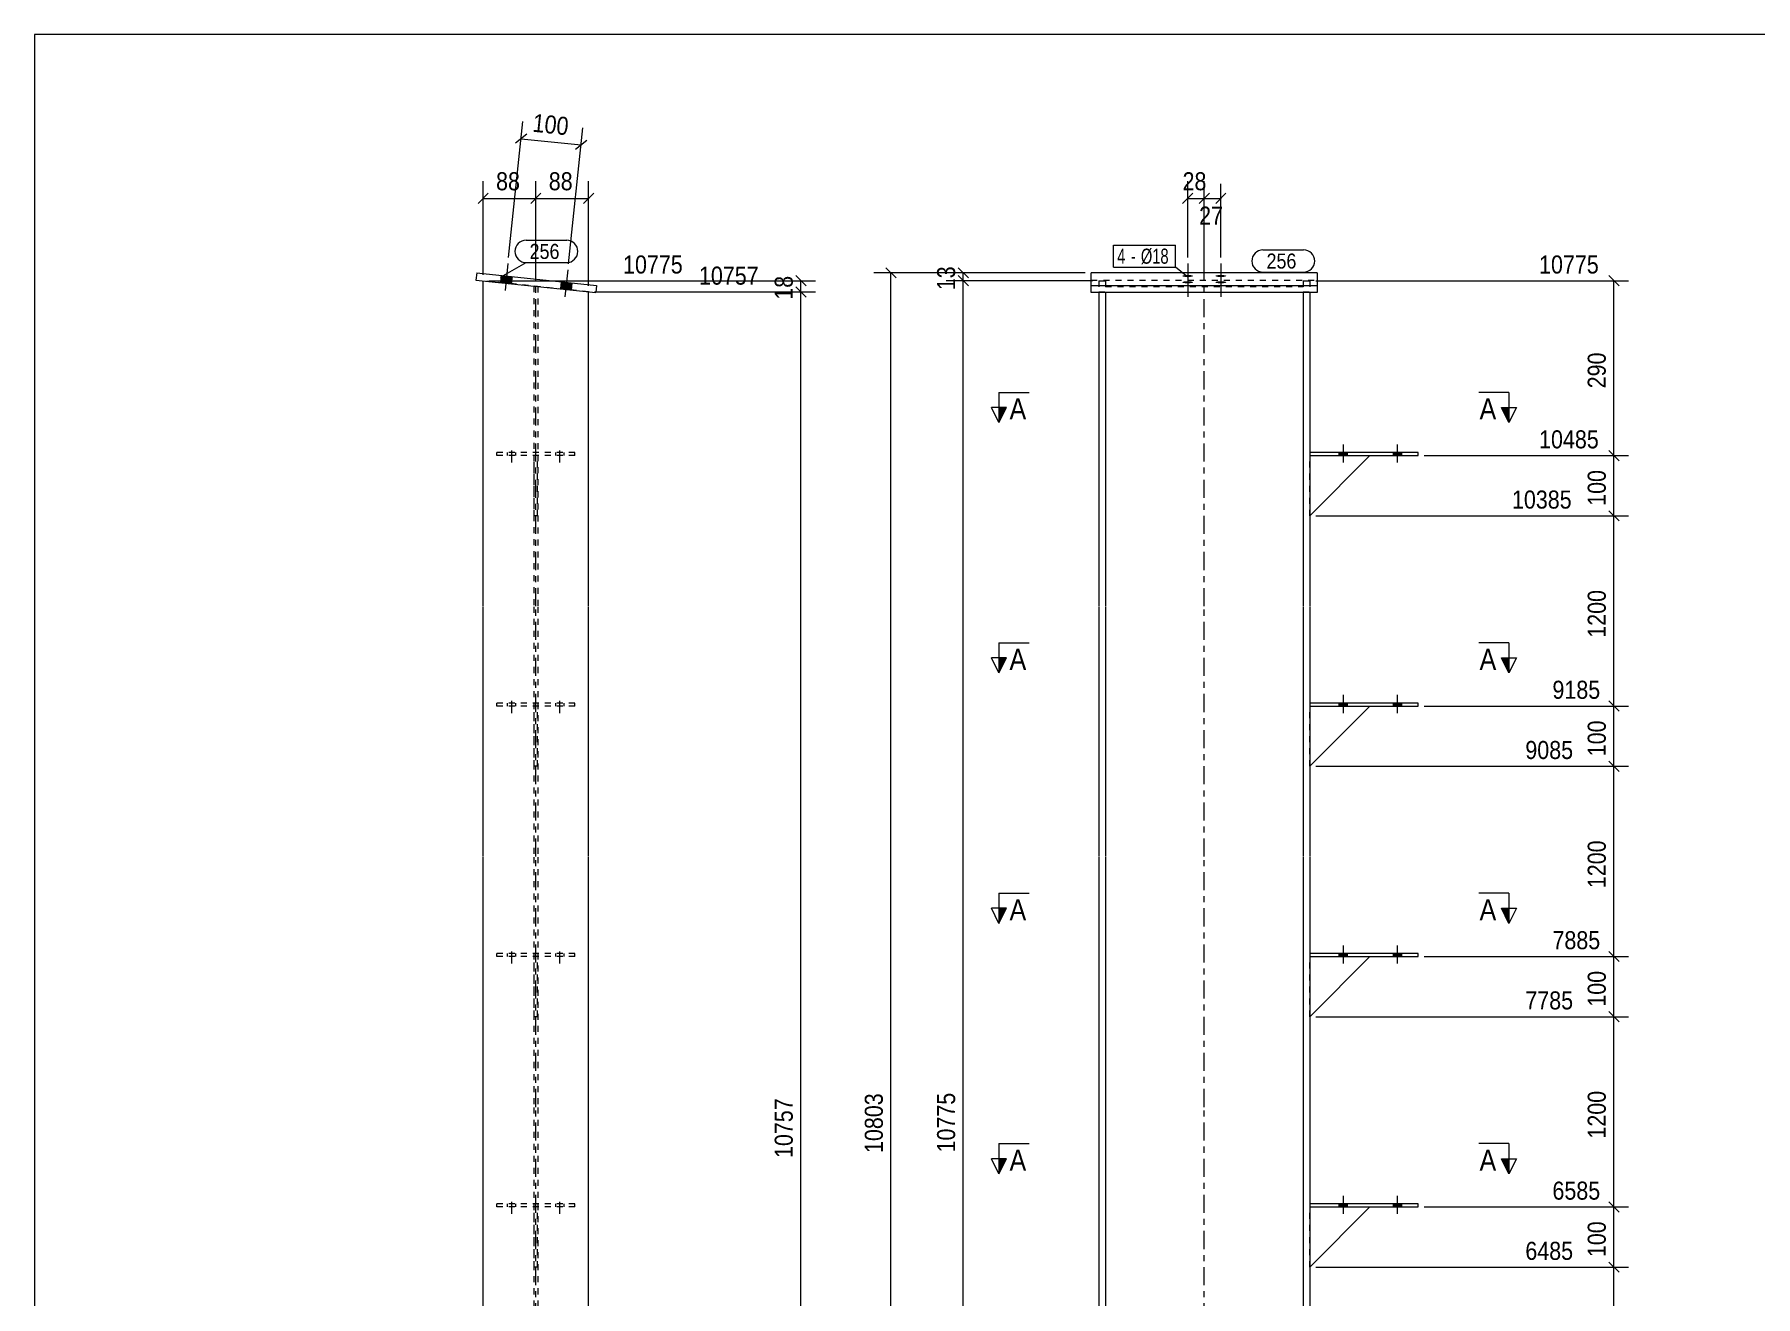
# Model space of a CAD drawing. Header units: millimetres. Extents: x 2 to 579, y 1 to 405.
# Drawn here: x 5 to 290.7, y 195.4 to 405 of the extents above; entities that cross this region are included whole.
import ezdxf

# ---------------------------------------------------------------- set-up
doc = ezdxf.new("R2010")
doc.units = ezdxf.units.MM
for name, pattern in [('XKITLINE00', [0]), ('XKITLINE01', [4, 1, -1, 1, -1]), ('XKITLINE02', [4, 2, -2]), ('XKITLINE03', [6, 3, -1, 1, -1])]:
    doc.linetypes.add(name, pattern=pattern)
for name, color, linetype, lineweight in [('Bolt', 3, 'Continuous', 0), ('BoltMark', 7, 'Continuous', 0), ('Dimensions', 7, 'Continuous', 0), ('DrawingSheet', 5, 'Continuous', 0), ('Part', 2, 'Continuous', 0), ('PartMark', 7, 'Continuous', 0), ('Section', 6, 'Continuous', 0)]:
    doc.layers.add(name, color=color, linetype=linetype, lineweight=lineweight)
doc.styles.add('ARIAL', font='ARIAL.TTF')
doc.styles.add('ARIAL_NARROW', font='ARIALN.TTF')

# ---------------------------------------------------------------- blocks, each defined once
blk = doc.blocks.new('*A2')
at = {"layer": 'Bolt'}
for points in [[(196.39, 364.72), (196.34, 364.72), (196.3, 364.73), (196.26, 364.73), (196.21, 364.73), (196.17, 364.73), (196.13, 364.73), (196.09, 364.74), (196.05, 364.74), (196.01, 364.74), (195.97, 364.75), (195.93, 364.75), (195.89, 364.76), (195.86, 364.76), (195.83, 364.77), (195.79, 364.77), (195.76, 364.78), (195.74, 364.78), (195.71, 364.79), (195.68, 364.8), (195.66, 364.81), (195.64, 364.81), (195.62, 364.82), (195.6, 364.83), (195.58, 364.84), (195.57, 364.84), (195.56, 364.85), (195.55, 364.86), (195.54, 364.87), (195.54, 364.88), (195.53, 364.88), (195.53, 364.89), (195.53, 364.9), (195.54, 364.91), (195.54, 364.92), (195.55, 364.93), (195.56, 364.93), (195.57, 364.94), (195.58, 364.95), (195.6, 364.96), (195.62, 364.96), (195.64, 364.97), (195.66, 364.98), (195.68, 364.99), (195.71, 364.99), (195.74, 365), (195.76, 365.01), (195.79, 365.01), (195.83, 365.02), (195.86, 365.02), (195.89, 365.03), (195.93, 365.03), (195.97, 365.04), (196.01, 365.04), (196.05, 365.04), (196.09, 365.05), (196.13, 365.05), (196.17, 365.05), (196.21, 365.06), (196.26, 365.06), (196.3, 365.06), (196.34, 365.06), (196.39, 365.06), (196.43, 365.06), (196.48, 365.06), (196.52, 365.06), (196.56, 365.06), (196.61, 365.06), (196.65, 365.06), (196.69, 365.05), (196.73, 365.05), (196.78, 365.05), (196.82, 365.04), (196.86, 365.04), (196.89, 365.04), (196.93, 365.03), (196.97, 365.03), (197, 365.02), (197.04, 365.02), (197.07, 365.01), (197.1, 365.01), (197.13, 365), (197.15, 364.99), (197.18, 364.99), (197.2, 364.98), (197.22, 364.97), (197.24, 364.96), (197.26, 364.96), (197.28, 364.95), (197.29, 364.94), (197.3, 364.93), (197.31, 364.93), (197.32, 364.92), (197.33, 364.91), (197.33, 364.9), (197.33, 364.89), (197.33, 364.88), (197.33, 364.88), (197.32, 364.87), (197.31, 364.86), (197.3, 364.85), (197.29, 364.84), (197.28, 364.84), (197.26, 364.83), (197.24, 364.82), (197.22, 364.81), (197.2, 364.81), (197.18, 364.8), (197.15, 364.79), (197.13, 364.78), (197.1, 364.78), (197.07, 364.77), (197.04, 364.77), (197, 364.76), (196.97, 364.76), (196.93, 364.75), (196.89, 364.75), (196.86, 364.74), (196.82, 364.74), (196.78, 364.74), (196.73, 364.73), (196.69, 364.73), (196.65, 364.73), (196.61, 364.73), (196.56, 364.73), (196.52, 364.72), (196.48, 364.72), (196.43, 364.72)], [(196.39, 363.67), (196.34, 363.67), (196.3, 363.67), (196.26, 363.67), (196.21, 363.68), (196.17, 363.68), (196.13, 363.68), (196.09, 363.68), (196.05, 363.69), (196.01, 363.69), (195.97, 363.7), (195.93, 363.7), (195.89, 363.7), (195.86, 363.71), (195.83, 363.72), (195.79, 363.72), (195.76, 363.73), (195.74, 363.73), (195.71, 363.74), (195.68, 363.75), (195.66, 363.75), (195.64, 363.76), (195.62, 363.77), (195.6, 363.78), (195.58, 363.79), (195.57, 363.79), (195.56, 363.8), (195.55, 363.81), (195.54, 363.82), (195.54, 363.83), (195.53, 363.83), (195.53, 363.84), (195.53, 363.85), (195.54, 363.86), (195.54, 363.87), (195.55, 363.88), (195.56, 363.89), (195.57, 363.89), (195.58, 363.9), (195.6, 363.91), (195.62, 363.92), (195.64, 363.92), (195.66, 363.93), (195.68, 363.94), (195.71, 363.95), (195.74, 363.95), (195.76, 363.96), (195.79, 363.96), (195.83, 363.97), (195.86, 363.98), (195.89, 363.98), (195.93, 363.99), (195.97, 363.99), (196.01, 364), (196.05, 364), (196.09, 364), (196.13, 364.01), (196.17, 364.01), (196.21, 364.01), (196.26, 364.01), (196.3, 364.01), (196.34, 364.01), (196.39, 364.02), (196.43, 364.02), (196.48, 364.02), (196.52, 364.01), (196.56, 364.01), (196.61, 364.01), (196.65, 364.01), (196.69, 364.01), (196.73, 364.01), (196.78, 364), (196.82, 364), (196.86, 364), (196.89, 363.99), (196.93, 363.99), (196.97, 363.98), (197, 363.98), (197.04, 363.97), (197.07, 363.96), (197.1, 363.96), (197.13, 363.95), (197.15, 363.95), (197.18, 363.94), (197.2, 363.93), (197.22, 363.92), (197.24, 363.92), (197.26, 363.91), (197.28, 363.9), (197.29, 363.89), (197.3, 363.89), (197.31, 363.88), (197.32, 363.87), (197.33, 363.86), (197.33, 363.85), (197.33, 363.84), (197.33, 363.83), (197.33, 363.83), (197.32, 363.82), (197.31, 363.81), (197.3, 363.8), (197.29, 363.79), (197.28, 363.79), (197.26, 363.78), (197.24, 363.77), (197.22, 363.76), (197.2, 363.75), (197.18, 363.75), (197.15, 363.74), (197.13, 363.73), (197.1, 363.73), (197.07, 363.72), (197.04, 363.72), (197, 363.71), (196.97, 363.7), (196.93, 363.7), (196.89, 363.7), (196.86, 363.69), (196.82, 363.69), (196.78, 363.68), (196.73, 363.68), (196.69, 363.68), (196.65, 363.68), (196.61, 363.67), (196.56, 363.67), (196.52, 363.67), (196.48, 363.67), (196.43, 363.67)], [(201.89, 364.72), (201.84, 364.72), (201.8, 364.73), (201.76, 364.73), (201.71, 364.73), (201.67, 364.73), (201.63, 364.73), (201.59, 364.74), (201.55, 364.74), (201.51, 364.74), (201.47, 364.75), (201.43, 364.75), (201.39, 364.76), (201.36, 364.76), (201.33, 364.77), (201.29, 364.77), (201.26, 364.78), (201.24, 364.78), (201.21, 364.79), (201.18, 364.8), (201.16, 364.81), (201.14, 364.81), (201.12, 364.82), (201.1, 364.83), (201.08, 364.84), (201.07, 364.84), (201.06, 364.85), (201.05, 364.86), (201.04, 364.87), (201.04, 364.88), (201.03, 364.88), (201.03, 364.89), (201.03, 364.9), (201.04, 364.91), (201.04, 364.92), (201.05, 364.93), (201.06, 364.93), (201.07, 364.94), (201.08, 364.95), (201.1, 364.96), (201.12, 364.96), (201.14, 364.97), (201.16, 364.98), (201.18, 364.99), (201.21, 364.99), (201.24, 365), (201.26, 365.01), (201.29, 365.01), (201.33, 365.02), (201.36, 365.02), (201.39, 365.03), (201.43, 365.03), (201.47, 365.04), (201.51, 365.04), (201.55, 365.04), (201.59, 365.05), (201.63, 365.05), (201.67, 365.05), (201.71, 365.06), (201.76, 365.06), (201.8, 365.06), (201.84, 365.06), (201.89, 365.06), (201.93, 365.06), (201.98, 365.06), (202.02, 365.06), (202.06, 365.06), (202.11, 365.06), (202.15, 365.06), (202.19, 365.05), (202.23, 365.05), (202.28, 365.05), (202.32, 365.04), (202.36, 365.04), (202.39, 365.04), (202.43, 365.03), (202.47, 365.03), (202.5, 365.02), (202.54, 365.02), (202.57, 365.01), (202.6, 365.01), (202.63, 365), (202.65, 364.99), (202.68, 364.99), (202.7, 364.98), (202.72, 364.97), (202.74, 364.96), (202.76, 364.96), (202.78, 364.95), (202.79, 364.94), (202.8, 364.93), (202.81, 364.93), (202.82, 364.92), (202.83, 364.91), (202.83, 364.9), (202.83, 364.89), (202.83, 364.88), (202.83, 364.88), (202.82, 364.87), (202.81, 364.86), (202.8, 364.85), (202.79, 364.84), (202.78, 364.84), (202.76, 364.83), (202.74, 364.82), (202.72, 364.81), (202.7, 364.81), (202.68, 364.8), (202.65, 364.79), (202.63, 364.78), (202.6, 364.78), (202.57, 364.77), (202.54, 364.77), (202.5, 364.76), (202.47, 364.76), (202.43, 364.75), (202.39, 364.75), (202.36, 364.74), (202.32, 364.74), (202.28, 364.74), (202.23, 364.73), (202.19, 364.73), (202.15, 364.73), (202.11, 364.73), (202.06, 364.73), (202.02, 364.72), (201.98, 364.72), (201.93, 364.72)], [(201.89, 363.67), (201.84, 363.67), (201.8, 363.67), (201.76, 363.67), (201.71, 363.68), (201.67, 363.68), (201.63, 363.68), (201.59, 363.68), (201.55, 363.69), (201.51, 363.69), (201.47, 363.7), (201.43, 363.7), (201.39, 363.7), (201.36, 363.71), (201.33, 363.72), (201.29, 363.72), (201.26, 363.73), (201.24, 363.73), (201.21, 363.74), (201.18, 363.75), (201.16, 363.75), (201.14, 363.76), (201.12, 363.77), (201.1, 363.78), (201.08, 363.79), (201.07, 363.79), (201.06, 363.8), (201.05, 363.81), (201.04, 363.82), (201.04, 363.83), (201.03, 363.83), (201.03, 363.84), (201.03, 363.85), (201.04, 363.86), (201.04, 363.87), (201.05, 363.88), (201.06, 363.89), (201.07, 363.89), (201.08, 363.9), (201.1, 363.91), (201.12, 363.92), (201.14, 363.92), (201.16, 363.93), (201.18, 363.94), (201.21, 363.95), (201.24, 363.95), (201.26, 363.96), (201.29, 363.96), (201.33, 363.97), (201.36, 363.98), (201.39, 363.98), (201.43, 363.99), (201.47, 363.99), (201.51, 364), (201.55, 364), (201.59, 364), (201.63, 364.01), (201.67, 364.01), (201.71, 364.01), (201.76, 364.01), (201.8, 364.01), (201.84, 364.01), (201.89, 364.02), (201.93, 364.02), (201.98, 364.02), (202.02, 364.01), (202.06, 364.01), (202.11, 364.01), (202.15, 364.01), (202.19, 364.01), (202.23, 364.01), (202.28, 364), (202.32, 364), (202.36, 364), (202.39, 363.99), (202.43, 363.99), (202.47, 363.98), (202.5, 363.98), (202.54, 363.97), (202.57, 363.96), (202.6, 363.96), (202.63, 363.95), (202.65, 363.95), (202.68, 363.94), (202.7, 363.93), (202.72, 363.92), (202.74, 363.92), (202.76, 363.91), (202.78, 363.9), (202.79, 363.89), (202.8, 363.89), (202.81, 363.88), (202.82, 363.87), (202.83, 363.86), (202.83, 363.85), (202.83, 363.84), (202.83, 363.83), (202.83, 363.83), (202.82, 363.82), (202.81, 363.81), (202.8, 363.8), (202.79, 363.79), (202.78, 363.79), (202.76, 363.78), (202.74, 363.77), (202.72, 363.76), (202.7, 363.75), (202.68, 363.75), (202.65, 363.74), (202.63, 363.73), (202.6, 363.73), (202.57, 363.72), (202.54, 363.72), (202.5, 363.71), (202.47, 363.7), (202.43, 363.7), (202.39, 363.7), (202.36, 363.69), (202.32, 363.69), (202.28, 363.68), (202.23, 363.68), (202.19, 363.68), (202.15, 363.68), (202.11, 363.67), (202.06, 363.67), (202.02, 363.67), (201.98, 363.67), (201.93, 363.67)]]:
    blk.add_hatch(color=3, dxfattribs=at).paths.add_polyline_path(points, flags=17)
at = {"layer": 'Bolt', "color": 3, "linetype": 'XKITLINE00', "lineweight": 0}
for p, q in [((196.43, 366.96), (196.43, 362.48)), ((196.43, 365.91), (196.43, 361.43)), ((201.93, 366.96), (201.93, 362.48)), ((201.93, 365.91), (201.93, 361.43))]:
    blk.add_line(p, q, dxfattribs=at)
blk = doc.blocks.new('*A6')
at = {"layer": 'Bolt'}
for points in [[(222.98, 210.83), (222.98, 210.33), (221.58, 210.33), (221.58, 210.83)], [(222.98, 210.83), (222.98, 210.33), (221.58, 210.33), (221.58, 210.83)], [(231.98, 210.83), (231.98, 210.33), (230.58, 210.33), (230.58, 210.83)], [(231.98, 210.83), (231.98, 210.33), (230.58, 210.33), (230.58, 210.83)]]:
    blk.add_hatch(color=3, dxfattribs=at).paths.add_polyline_path(points, flags=17)
at = {"layer": 'Bolt', "color": 3, "linetype": 'XKITLINE00', "lineweight": 0}
for p, q in [((222.28, 209.17), (222.28, 212.17)), ((222.28, 209.17), (222.28, 212.17)), ((231.28, 209.17), (231.28, 212.17)), ((231.28, 209.17), (231.28, 212.17)), ((221.58, 210.33), (221.58, 210.83)), ((221.58, 210.33), (221.58, 210.83)), ((222.98, 210.33), (222.98, 210.83)), ((222.98, 210.33), (222.98, 210.83)), ((230.58, 210.33), (230.58, 210.83)), ((230.58, 210.33), (230.58, 210.83)), ((231.98, 210.33), (231.98, 210.83)), ((231.98, 210.33), (231.98, 210.83))]:
    blk.add_line(p, q, dxfattribs=at)
blk = doc.blocks.new('*A7')
at = {"layer": 'Bolt'}
for points in [[(222.98, 252.41), (222.98, 251.91), (221.58, 251.91), (221.58, 252.41)], [(222.98, 252.41), (222.98, 251.91), (221.58, 251.91), (221.58, 252.41)], [(231.98, 252.41), (231.98, 251.91), (230.58, 251.91), (230.58, 252.41)], [(231.98, 252.41), (231.98, 251.91), (230.58, 251.91), (230.58, 252.41)]]:
    blk.add_hatch(color=3, dxfattribs=at).paths.add_polyline_path(points, flags=17)
at = {"layer": 'Bolt', "color": 3, "linetype": 'XKITLINE00', "lineweight": 0}
for p, q in [((221.58, 251.91), (221.58, 252.41)), ((221.58, 251.91), (221.58, 252.41)), ((222.28, 250.75), (222.28, 253.75)), ((222.28, 250.75), (222.28, 253.75)), ((222.98, 251.91), (222.98, 252.41)), ((222.98, 251.91), (222.98, 252.41)), ((230.58, 251.91), (230.58, 252.41)), ((230.58, 251.91), (230.58, 252.41)), ((231.28, 250.75), (231.28, 253.75)), ((231.28, 250.75), (231.28, 253.75)), ((231.98, 251.91), (231.98, 252.41)), ((231.98, 251.91), (231.98, 252.41))]:
    blk.add_line(p, q, dxfattribs=at)
blk = doc.blocks.new('*A8')
at = {"layer": 'Bolt'}
for points in [[(222.98, 293.99), (222.98, 293.49), (221.58, 293.49), (221.58, 293.99)], [(222.98, 293.99), (222.98, 293.49), (221.58, 293.49), (221.58, 293.99)], [(231.98, 293.99), (231.98, 293.49), (230.58, 293.49), (230.58, 293.99)], [(231.98, 293.99), (231.98, 293.49), (230.58, 293.49), (230.58, 293.99)]]:
    blk.add_hatch(color=3, dxfattribs=at).paths.add_polyline_path(points, flags=17)
at = {"layer": 'Bolt', "color": 3, "linetype": 'XKITLINE00', "lineweight": 0}
for p, q in [((222.28, 292.33), (222.28, 295.33)), ((222.28, 292.33), (222.28, 295.33)), ((231.28, 292.33), (231.28, 295.33)), ((231.28, 292.33), (231.28, 295.33)), ((221.58, 293.49), (221.58, 293.99)), ((221.58, 293.49), (221.58, 293.99)), ((222.98, 293.49), (222.98, 293.99)), ((222.98, 293.49), (222.98, 293.99)), ((230.58, 293.49), (230.58, 293.99)), ((230.58, 293.49), (230.58, 293.99)), ((231.98, 293.49), (231.98, 293.99)), ((231.98, 293.49), (231.98, 293.99))]:
    blk.add_line(p, q, dxfattribs=at)
blk = doc.blocks.new('*A9')
at = {"layer": 'Bolt'}
for points in [[(222.98, 335.57), (222.98, 335.07), (221.58, 335.07), (221.58, 335.57)], [(222.98, 335.57), (222.98, 335.07), (221.58, 335.07), (221.58, 335.57)], [(231.98, 335.57), (231.98, 335.07), (230.58, 335.07), (230.58, 335.57)], [(231.98, 335.57), (231.98, 335.07), (230.58, 335.07), (230.58, 335.57)]]:
    blk.add_hatch(color=3, dxfattribs=at).paths.add_polyline_path(points, flags=17)
at = {"layer": 'Bolt', "color": 3, "linetype": 'XKITLINE00', "lineweight": 0}
for p, q in [((221.58, 335.07), (221.58, 335.57)), ((221.58, 335.07), (221.58, 335.57)), ((222.28, 333.91), (222.28, 336.91)), ((222.28, 333.91), (222.28, 336.91)), ((222.98, 335.07), (222.98, 335.57)), ((222.98, 335.07), (222.98, 335.57)), ((230.58, 335.07), (230.58, 335.57)), ((230.58, 335.07), (230.58, 335.57)), ((231.28, 333.91), (231.28, 336.91)), ((231.28, 333.91), (231.28, 336.91)), ((231.98, 335.07), (231.98, 335.57)), ((231.98, 335.07), (231.98, 335.57))]:
    blk.add_line(p, q, dxfattribs=at)
blk = doc.blocks.new('*A10')
at = {"layer": 'Part', "color": 7, "linetype": 'XKITLINE03', "lineweight": 0}
for p, q in [((199.18, 310.07), (199.18, 373.17)), ((199.18, 268.49), (199.18, 309.97)), ((199.18, 226.91), (199.18, 268.39)), ((199.18, 185.33), (199.18, 226.81))]:
    blk.add_line(p, q, dxfattribs=at)
at = {"layer": 'Part', "color": 7, "linetype": 'XKITLINE01', "lineweight": 0}
for p, q in [((181.68, 364.1), (181.68, 362.13)), ((181.68, 364.1), (182.78, 364.1)), ((182.78, 364.1), (182.78, 362.13)), ((182.78, 363.21), (215.58, 363.21)), ((182.78, 363.14), (215.58, 363.14)), ((215.58, 364.1), (215.58, 362.13)), ((215.58, 364.1), (216.68, 364.1)), ((216.68, 364.1), (216.68, 362.13)), ((181.68, 362.25), (182.78, 362.25)), ((215.58, 362.25), (216.68, 362.25))]:
    blk.add_line(p, q, dxfattribs=at)
at = {"layer": 'Part', "color": 2, "linetype": 'XKITLINE00', "lineweight": 0}
for p, q in [((181.68, 362.13), (181.68, 310.07)), ((182.78, 362.13), (182.78, 310.07)), ((215.58, 362.13), (215.58, 310.07)), ((216.68, 362.13), (216.68, 310.07)), ((181.68, 309.97), (181.68, 268.49)), ((182.78, 309.97), (182.78, 268.49)), ((215.58, 309.97), (215.58, 268.49)), ((216.68, 309.97), (216.68, 268.49)), ((181.68, 268.39), (181.68, 226.91)), ((182.78, 268.39), (182.78, 226.91)), ((215.58, 268.39), (215.58, 226.91)), ((216.68, 268.39), (216.68, 226.91)), ((181.68, 226.81), (181.68, 185.33)), ((182.78, 226.81), (182.78, 185.33)), ((215.58, 226.81), (215.58, 185.33)), ((216.68, 226.81), (216.68, 185.33))]:
    blk.add_line(p, q, dxfattribs=at)
blk = doc.blocks.new('*A11')
at = {"layer": 'Part', "color": 2, "linetype": 'XKITLINE00', "lineweight": 0}
for p, q in [((180.43, 362.13), (180.43, 365.42)), ((217.93, 365.42), (180.43, 365.42)), ((180.43, 363.32), (217.93, 363.32)), ((217.93, 365.42), (217.93, 362.13)), ((217.93, 362.13), (180.43, 362.13))]:
    blk.add_line(p, q, dxfattribs=at)
at = {"layer": 'Part', "color": 7, "linetype": 'XKITLINE01', "lineweight": 0}
blk.add_line((180.43, 364.22), (217.93, 364.22), dxfattribs=at)
blk = doc.blocks.new('*A17')
at = {"layer": 'Part', "color": 2, "linetype": 'XKITLINE00', "lineweight": 0}
for p, q in [((234.68, 210.83), (216.68, 210.83)), ((216.68, 210.33), (234.68, 210.33)), ((234.68, 210.33), (234.68, 210.83))]:
    blk.add_line(p, q, dxfattribs=at)
at = {"layer": 'Part', "color": 7, "linetype": 'XKITLINE01', "lineweight": 0}
blk.add_line((216.68, 210.83), (216.68, 210.33), dxfattribs=at)
blk = doc.blocks.new('*A18')
at = {"layer": 'Part', "color": 2, "linetype": 'XKITLINE00', "lineweight": 0}
blk.add_line((226.68, 210.33), (216.68, 200.33), dxfattribs=at)
at = {"layer": 'Part', "color": 7, "linetype": 'XKITLINE01', "lineweight": 0}
for p, q in [((216.68, 200.33), (216.68, 210.33)), ((216.68, 210.33), (226.68, 210.33))]:
    blk.add_line(p, q, dxfattribs=at)
blk = doc.blocks.new('*A19')
at = {"layer": 'Part', "color": 2, "linetype": 'XKITLINE00', "lineweight": 0}
for p, q in [((234.68, 252.41), (216.68, 252.41)), ((216.68, 251.91), (234.68, 251.91)), ((234.68, 251.91), (234.68, 252.41))]:
    blk.add_line(p, q, dxfattribs=at)
at = {"layer": 'Part', "color": 7, "linetype": 'XKITLINE01', "lineweight": 0}
blk.add_line((216.68, 252.41), (216.68, 251.91), dxfattribs=at)
blk = doc.blocks.new('*A20')
at = {"layer": 'Part', "color": 2, "linetype": 'XKITLINE00', "lineweight": 0}
blk.add_line((226.68, 251.91), (216.68, 241.91), dxfattribs=at)
at = {"layer": 'Part', "color": 7, "linetype": 'XKITLINE01', "lineweight": 0}
for p, q in [((216.68, 241.91), (216.68, 251.91)), ((216.68, 251.91), (226.68, 251.91))]:
    blk.add_line(p, q, dxfattribs=at)
blk = doc.blocks.new('*A21')
at = {"layer": 'Part', "color": 2, "linetype": 'XKITLINE00', "lineweight": 0}
for p, q in [((234.68, 293.99), (216.68, 293.99)), ((216.68, 293.49), (234.68, 293.49)), ((234.68, 293.49), (234.68, 293.99))]:
    blk.add_line(p, q, dxfattribs=at)
at = {"layer": 'Part', "color": 7, "linetype": 'XKITLINE01', "lineweight": 0}
blk.add_line((216.68, 293.99), (216.68, 293.49), dxfattribs=at)
blk = doc.blocks.new('*A22')
at = {"layer": 'Part', "color": 2, "linetype": 'XKITLINE00', "lineweight": 0}
blk.add_line((226.68, 293.49), (216.68, 283.49), dxfattribs=at)
at = {"layer": 'Part', "color": 7, "linetype": 'XKITLINE01', "lineweight": 0}
for p, q in [((216.68, 283.49), (216.68, 293.49)), ((216.68, 293.49), (226.68, 293.49))]:
    blk.add_line(p, q, dxfattribs=at)
blk = doc.blocks.new('*A23')
at = {"layer": 'Part', "color": 2, "linetype": 'XKITLINE00', "lineweight": 0}
for p, q in [((234.68, 335.57), (216.68, 335.57)), ((216.68, 335.07), (234.68, 335.07)), ((234.68, 335.07), (234.68, 335.57))]:
    blk.add_line(p, q, dxfattribs=at)
at = {"layer": 'Part', "color": 7, "linetype": 'XKITLINE01', "lineweight": 0}
blk.add_line((216.68, 335.57), (216.68, 335.07), dxfattribs=at)
blk = doc.blocks.new('*A24')
at = {"layer": 'Part', "color": 2, "linetype": 'XKITLINE00', "lineweight": 0}
blk.add_line((226.68, 335.07), (216.68, 325.07), dxfattribs=at)
at = {"layer": 'Part', "color": 7, "linetype": 'XKITLINE01', "lineweight": 0}
for p, q in [((216.68, 325.07), (216.68, 335.07)), ((216.68, 335.07), (226.68, 335.07))]:
    blk.add_line(p, q, dxfattribs=at)
blk = doc.blocks.new('*A25')
at = {"layer": 'Bolt'}
for points in [[(84.28, 364.8), (84.15, 363.6), (82.36, 363.79), (82.49, 364.99)], [(84.28, 364.8), (84.15, 363.6), (82.36, 363.79), (82.49, 364.99)], [(94.22, 363.75), (94.1, 362.56), (92.31, 362.74), (92.43, 363.94)], [(94.22, 363.75), (94.1, 362.56), (92.31, 362.74), (92.43, 363.94)]]:
    blk.add_hatch(color=3, dxfattribs=at).paths.add_polyline_path(points, flags=17)
at = {"layer": 'Bolt', "color": 3, "linetype": 'XKITLINE00', "lineweight": 0}
for p, q in [((83.6, 366.96), (83.13, 362.48)), ((83.6, 366.96), (83.13, 362.48)), ((93.55, 365.91), (93.07, 361.43)), ((93.55, 365.91), (93.07, 361.43)), ((82.49, 364.99), (82.36, 363.79)), ((82.49, 364.99), (82.36, 363.79)), ((84.28, 364.8), (84.15, 363.6)), ((84.28, 364.8), (84.15, 363.6)), ((92.43, 363.94), (92.31, 362.74)), ((92.43, 363.94), (92.31, 362.74)), ((94.22, 363.75), (94.1, 362.56)), ((94.22, 363.75), (94.1, 362.56))]:
    blk.add_line(p, q, dxfattribs=at)
blk = doc.blocks.new('*A29')
at = {"layer": 'Bolt', "color": 3, "linetype": 'XKITLINE02', "lineweight": 0}
for p, q in [((84.23, 209.17), (84.23, 212.17)), ((84.23, 209.17), (84.23, 212.17)), ((92.23, 209.17), (92.23, 212.17)), ((92.23, 209.17), (92.23, 212.17)), ((83.53, 210.33), (83.53, 210.83)), ((83.53, 210.33), (83.53, 210.83)), ((84.93, 210.33), (84.93, 210.83)), ((84.93, 210.33), (84.93, 210.83)), ((91.53, 210.33), (91.53, 210.83)), ((91.53, 210.33), (91.53, 210.83)), ((92.93, 210.33), (92.93, 210.83)), ((92.93, 210.33), (92.93, 210.83))]:
    blk.add_line(p, q, dxfattribs=at)
blk = doc.blocks.new('*A30')
at = {"layer": 'Bolt', "color": 3, "linetype": 'XKITLINE02', "lineweight": 0}
for p, q in [((83.53, 251.91), (83.53, 252.41)), ((83.53, 251.91), (83.53, 252.41)), ((84.23, 250.75), (84.23, 253.75)), ((84.23, 250.75), (84.23, 253.75)), ((84.93, 251.91), (84.93, 252.41)), ((84.93, 251.91), (84.93, 252.41)), ((91.53, 251.91), (91.53, 252.41)), ((91.53, 251.91), (91.53, 252.41)), ((92.23, 250.75), (92.23, 253.75)), ((92.23, 250.75), (92.23, 253.75)), ((92.93, 251.91), (92.93, 252.41)), ((92.93, 251.91), (92.93, 252.41))]:
    blk.add_line(p, q, dxfattribs=at)
blk = doc.blocks.new('*A31')
at = {"layer": 'Bolt', "color": 3, "linetype": 'XKITLINE02', "lineweight": 0}
for p, q in [((84.23, 292.33), (84.23, 295.33)), ((84.23, 292.33), (84.23, 295.33)), ((92.23, 292.33), (92.23, 295.33)), ((92.23, 292.33), (92.23, 295.33)), ((83.53, 293.49), (83.53, 293.99)), ((83.53, 293.49), (83.53, 293.99)), ((84.93, 293.49), (84.93, 293.99)), ((84.93, 293.49), (84.93, 293.99)), ((91.53, 293.49), (91.53, 293.99)), ((91.53, 293.49), (91.53, 293.99)), ((92.93, 293.49), (92.93, 293.99)), ((92.93, 293.49), (92.93, 293.99))]:
    blk.add_line(p, q, dxfattribs=at)
blk = doc.blocks.new('*A32')
at = {"layer": 'Bolt', "color": 3, "linetype": 'XKITLINE02', "lineweight": 0}
for p, q in [((83.53, 335.07), (83.53, 335.57)), ((83.53, 335.07), (83.53, 335.57)), ((84.23, 333.91), (84.23, 336.91)), ((84.23, 333.91), (84.23, 336.91)), ((84.93, 335.07), (84.93, 335.57)), ((84.93, 335.07), (84.93, 335.57)), ((91.53, 335.07), (91.53, 335.57)), ((91.53, 335.07), (91.53, 335.57)), ((92.23, 333.91), (92.23, 336.91)), ((92.23, 333.91), (92.23, 336.91)), ((92.93, 335.07), (92.93, 335.57)), ((92.93, 335.07), (92.93, 335.57))]:
    blk.add_line(p, q, dxfattribs=at)
blk = doc.blocks.new('*A33')
at = {"layer": 'Part', "color": 7, "linetype": 'XKITLINE03', "lineweight": 0}
for p, q in [((88.23, 310.07), (88.23, 373.17)), ((88.23, 268.49), (88.23, 309.97)), ((88.23, 226.91), (88.23, 268.39)), ((88.23, 185.33), (88.23, 226.81))]:
    blk.add_line(p, q, dxfattribs=at)
at = {"layer": 'Part', "color": 2, "linetype": 'XKITLINE00', "lineweight": 0}
for p, q in [((79.48, 310.07), (79.48, 364.1)), ((96.98, 310.07), (96.98, 362.25)), ((79.48, 268.49), (79.48, 309.97)), ((96.98, 268.49), (96.98, 309.97)), ((79.48, 226.91), (79.48, 268.39)), ((96.98, 226.91), (96.98, 268.39)), ((79.48, 185.33), (79.48, 226.81)), ((96.98, 185.33), (96.98, 226.81))]:
    blk.add_line(p, q, dxfattribs=at)
at = {"layer": 'Part', "color": 7, "linetype": 'XKITLINE01', "lineweight": 0}
for p, q in [((96.98, 362.25), (79.48, 364.1)), ((87.88, 363.21), (87.88, 310.07)), ((88.58, 363.14), (88.58, 310.07)), ((87.88, 309.97), (87.88, 268.49)), ((88.58, 309.97), (88.58, 268.49)), ((87.88, 268.39), (87.88, 226.91)), ((88.58, 268.39), (88.58, 226.91)), ((87.88, 226.81), (87.88, 185.33)), ((88.58, 226.81), (88.58, 185.33))]:
    blk.add_line(p, q, dxfattribs=at)
blk = doc.blocks.new('*A34')
at = {"layer": 'Part', "color": 2, "linetype": 'XKITLINE00', "lineweight": 0}
for p, q in [((78.41, 365.42), (78.29, 364.22)), ((78.29, 364.22), (98.18, 362.13)), ((78.41, 365.42), (98.3, 363.32)), ((98.3, 363.32), (98.18, 362.13))]:
    blk.add_line(p, q, dxfattribs=at)
blk = doc.blocks.new('*A40')
at = {"layer": 'Part', "color": 7, "linetype": 'XKITLINE01', "lineweight": 0}
for p, q in [((94.73, 210.83), (81.73, 210.83)), ((81.73, 210.33), (81.73, 210.83)), ((94.73, 210.33), (81.73, 210.33)), ((94.73, 210.33), (94.73, 210.83))]:
    blk.add_line(p, q, dxfattribs=at)
blk = doc.blocks.new('*A41')
at = {"layer": 'Part', "color": 7, "linetype": 'XKITLINE01', "lineweight": 0}
for p, q in [((88.48, 210.33), (87.98, 210.33)), ((87.98, 200.33), (87.98, 210.33)), ((88.48, 200.33), (88.48, 210.33)), ((88.48, 200.33), (87.98, 200.33))]:
    blk.add_line(p, q, dxfattribs=at)
blk = doc.blocks.new('*A42')
at = {"layer": 'Part', "color": 7, "linetype": 'XKITLINE01', "lineweight": 0}
for p, q in [((94.73, 252.41), (81.73, 252.41)), ((81.73, 251.91), (81.73, 252.41)), ((94.73, 251.91), (81.73, 251.91)), ((94.73, 251.91), (94.73, 252.41))]:
    blk.add_line(p, q, dxfattribs=at)
blk = doc.blocks.new('*A43')
at = {"layer": 'Part', "color": 7, "linetype": 'XKITLINE01', "lineweight": 0}
for p, q in [((88.48, 251.91), (87.98, 251.91)), ((87.98, 241.91), (87.98, 251.91)), ((88.48, 241.91), (88.48, 251.91)), ((88.48, 241.91), (87.98, 241.91))]:
    blk.add_line(p, q, dxfattribs=at)
blk = doc.blocks.new('*A44')
at = {"layer": 'Part', "color": 7, "linetype": 'XKITLINE01', "lineweight": 0}
for p, q in [((94.73, 293.99), (81.73, 293.99)), ((81.73, 293.49), (81.73, 293.99)), ((94.73, 293.49), (81.73, 293.49)), ((94.73, 293.49), (94.73, 293.99))]:
    blk.add_line(p, q, dxfattribs=at)
blk = doc.blocks.new('*A45')
at = {"layer": 'Part', "color": 7, "linetype": 'XKITLINE01', "lineweight": 0}
for p, q in [((88.48, 293.49), (87.98, 293.49)), ((87.98, 283.49), (87.98, 293.49)), ((88.48, 283.49), (88.48, 293.49)), ((88.48, 283.49), (87.98, 283.49))]:
    blk.add_line(p, q, dxfattribs=at)
blk = doc.blocks.new('*A46')
at = {"layer": 'Part', "color": 7, "linetype": 'XKITLINE01', "lineweight": 0}
for p, q in [((94.73, 335.57), (81.73, 335.57)), ((81.73, 335.07), (81.73, 335.57)), ((94.73, 335.07), (81.73, 335.07)), ((94.73, 335.07), (94.73, 335.57))]:
    blk.add_line(p, q, dxfattribs=at)
blk = doc.blocks.new('*A47')
at = {"layer": 'Part', "color": 7, "linetype": 'XKITLINE01', "lineweight": 0}
for p, q in [((88.48, 335.07), (87.98, 335.07)), ((87.98, 325.07), (87.98, 335.07)), ((88.48, 325.07), (88.48, 335.07)), ((88.48, 325.07), (87.98, 325.07))]:
    blk.add_line(p, q, dxfattribs=at)
blk = doc.blocks.new('*A52')
at = {"layer": 'DrawingSheet', "color": 5, "linetype": 'XKITLINE00', "lineweight": 0}
for p, q in [((579, 405), (5, 405)), ((5, 405), (5, 5))]:
    blk.add_line(p, q, dxfattribs=at)
blk = doc.blocks.new('*A60')
at = {"layer": 'Dimensions', "color": 7, "linetype": 'XKITLINE00', "lineweight": 0}
for p, q in [((146.33, 366.27), (148.03, 364.57)), ((179.43, 365.42), (144.33, 365.42)), ((147.18, 84.27), (147.18, 365.42))]:
    blk.add_line(p, q, dxfattribs=at)
at = {"layer": 'Dimensions', "color": 3}
blk.add_point((147.18, 365.42), dxfattribs=at)
at = {"layer": 'Dimensions', "color": 3, "style": 'ARIAL', "width": 0.85}
blk.add_text('10803', height=3, rotation=90.0002, dxfattribs=at).set_placement((145.83, 219.28))
blk = doc.blocks.new('*A62')
at = {"layer": 'Dimensions', "color": 7, "linetype": 'XKITLINE00', "lineweight": 0}
for p, q in [((217.68, 200.33), (269.58, 200.33)), ((266.33, 201.18), (268.03, 199.48)), ((267.18, 168.75), (267.18, 200.33)), ((235.68, 168.75), (269.58, 168.75)), ((266.33, 169.6), (268.03, 167.9))]:
    blk.add_line(p, q, dxfattribs=at)
at = {"layer": 'Dimensions', "color": 3}
for p in [(267.18, 200.33), (267.18, 168.75)]:
    blk.add_point(p, dxfattribs=at)
at = {"layer": 'Dimensions', "color": 3, "style": 'ARIAL', "width": 0.85}
blk.add_text('6485', height=3, dxfattribs=at).set_placement((252.48, 201.53))
blk.add_text('1200', height=3, rotation=90.0002, dxfattribs=at).set_placement((265.83, 180.09))
blk = doc.blocks.new('*A63')
at = {"layer": 'Dimensions', "color": 7, "linetype": 'XKITLINE00', "lineweight": 0}
for p, q in [((235.68, 210.33), (269.58, 210.33)), ((266.33, 211.18), (268.03, 209.48)), ((267.18, 200.33), (267.18, 210.33)), ((217.68, 200.33), (269.58, 200.33)), ((266.33, 201.18), (268.03, 199.48))]:
    blk.add_line(p, q, dxfattribs=at)
at = {"layer": 'Dimensions', "color": 3}
for p in [(267.18, 210.33), (267.18, 200.33)]:
    blk.add_point(p, dxfattribs=at)
at = {"layer": 'Dimensions', "color": 3, "style": 'ARIAL', "width": 0.85}
blk.add_text('6585', height=3, dxfattribs=at).set_placement((256.98, 211.53))
blk.add_text('100', height=3, rotation=90.0002, dxfattribs=at).set_placement((265.83, 201.99))
blk = doc.blocks.new('*A64')
at = {"layer": 'Dimensions', "color": 7, "linetype": 'XKITLINE00', "lineweight": 0}
for p, q in [((217.68, 241.91), (269.58, 241.91)), ((266.33, 242.76), (268.03, 241.06)), ((267.18, 210.33), (267.18, 241.91)), ((235.68, 210.33), (269.58, 210.33)), ((266.33, 211.18), (268.03, 209.48))]:
    blk.add_line(p, q, dxfattribs=at)
at = {"layer": 'Dimensions', "color": 3}
for p in [(267.18, 241.91), (267.18, 210.33)]:
    blk.add_point(p, dxfattribs=at)
at = {"layer": 'Dimensions', "color": 3, "style": 'ARIAL', "width": 0.85}
blk.add_text('7785', height=3, dxfattribs=at).set_placement((252.48, 243.11))
blk.add_text('1200', height=3, rotation=90.0002, dxfattribs=at).set_placement((265.83, 221.67))
blk = doc.blocks.new('*A65')
at = {"layer": 'Dimensions', "color": 7, "linetype": 'XKITLINE00', "lineweight": 0}
for p, q in [((235.68, 251.91), (269.58, 251.91)), ((266.33, 252.76), (268.03, 251.06)), ((267.18, 241.91), (267.18, 251.91)), ((217.68, 241.91), (269.58, 241.91)), ((266.33, 242.76), (268.03, 241.06))]:
    blk.add_line(p, q, dxfattribs=at)
at = {"layer": 'Dimensions', "color": 3}
for p in [(267.18, 251.91), (267.18, 241.91)]:
    blk.add_point(p, dxfattribs=at)
at = {"layer": 'Dimensions', "color": 3, "style": 'ARIAL', "width": 0.85}
blk.add_text('7885', height=3, dxfattribs=at).set_placement((256.98, 253.11))
blk.add_text('100', height=3, rotation=90.0002, dxfattribs=at).set_placement((265.83, 243.57))
blk = doc.blocks.new('*A66')
at = {"layer": 'Dimensions', "color": 7, "linetype": 'XKITLINE00', "lineweight": 0}
for p, q in [((217.68, 283.49), (269.58, 283.49)), ((266.33, 284.34), (268.03, 282.64)), ((267.18, 251.91), (267.18, 283.49)), ((235.68, 251.91), (269.58, 251.91)), ((266.33, 252.76), (268.03, 251.06))]:
    blk.add_line(p, q, dxfattribs=at)
at = {"layer": 'Dimensions', "color": 3}
for p in [(267.18, 283.49), (267.18, 251.91)]:
    blk.add_point(p, dxfattribs=at)
at = {"layer": 'Dimensions', "color": 3, "style": 'ARIAL', "width": 0.85}
blk.add_text('9085', height=3, dxfattribs=at).set_placement((252.48, 284.69))
blk.add_text('1200', height=3, rotation=90.0002, dxfattribs=at).set_placement((265.83, 263.25))
blk = doc.blocks.new('*A67')
at = {"layer": 'Dimensions', "color": 7, "linetype": 'XKITLINE00', "lineweight": 0}
for p, q in [((266.33, 294.34), (268.03, 292.64)), ((235.68, 293.49), (269.58, 293.49)), ((267.18, 283.49), (267.18, 293.49)), ((217.68, 283.49), (269.58, 283.49)), ((266.33, 284.34), (268.03, 282.64))]:
    blk.add_line(p, q, dxfattribs=at)
at = {"layer": 'Dimensions', "color": 3}
for p in [(267.18, 293.49), (267.18, 283.49)]:
    blk.add_point(p, dxfattribs=at)
at = {"layer": 'Dimensions', "color": 3, "style": 'ARIAL', "width": 0.85}
blk.add_text('9185', height=3, dxfattribs=at).set_placement((256.98, 294.69))
blk.add_text('100', height=3, rotation=90.0002, dxfattribs=at).set_placement((265.83, 285.15))
blk = doc.blocks.new('*A68')
at = {"layer": 'Dimensions', "color": 7, "linetype": 'XKITLINE00', "lineweight": 0}
for p, q in [((266.33, 325.92), (268.03, 324.22)), ((217.68, 325.07), (269.58, 325.07)), ((267.18, 293.49), (267.18, 325.07)), ((266.33, 294.34), (268.03, 292.64)), ((235.68, 293.49), (269.58, 293.49))]:
    blk.add_line(p, q, dxfattribs=at)
at = {"layer": 'Dimensions', "color": 3}
for p in [(267.18, 325.07), (267.18, 293.49)]:
    blk.add_point(p, dxfattribs=at)
at = {"layer": 'Dimensions', "color": 3, "style": 'ARIAL', "width": 0.85}
blk.add_text('10385', height=3, dxfattribs=at).set_placement((250.26, 326.27))
blk.add_text('1200', height=3, rotation=90.0002, dxfattribs=at).set_placement((265.83, 304.83))
blk = doc.blocks.new('*A69')
at = {"layer": 'Dimensions', "color": 7, "linetype": 'XKITLINE00', "lineweight": 0}
for p, q in [((235.68, 335.07), (269.58, 335.07)), ((266.33, 335.92), (268.03, 334.22)), ((267.18, 325.07), (267.18, 335.07)), ((266.33, 325.92), (268.03, 324.22)), ((217.68, 325.07), (269.58, 325.07))]:
    blk.add_line(p, q, dxfattribs=at)
at = {"layer": 'Dimensions', "color": 3}
for p in [(267.18, 335.07), (267.18, 325.07)]:
    blk.add_point(p, dxfattribs=at)
at = {"layer": 'Dimensions', "color": 3, "style": 'ARIAL', "width": 0.85}
blk.add_text('10485', height=3, dxfattribs=at).set_placement((254.76, 336.27))
blk.add_text('100', height=3, rotation=90.0002, dxfattribs=at).set_placement((265.83, 326.73))
blk = doc.blocks.new('*A70')
at = {"layer": 'Dimensions', "color": 7, "linetype": 'XKITLINE00', "lineweight": 0}
for p, q in [((217.68, 364.1), (269.58, 364.1)), ((266.33, 364.95), (268.03, 363.25)), ((267.18, 335.07), (267.18, 364.1)), ((235.68, 335.07), (269.58, 335.07)), ((266.33, 335.92), (268.03, 334.22))]:
    blk.add_line(p, q, dxfattribs=at)
at = {"layer": 'Dimensions', "color": 3}
for p in [(267.18, 364.1), (267.18, 335.07)]:
    blk.add_point(p, dxfattribs=at)
at = {"layer": 'Dimensions', "color": 3, "style": 'ARIAL', "width": 0.85}
blk.add_text('10775', height=3, dxfattribs=at).set_placement((254.76, 365.3))
blk.add_text('290', height=3, rotation=90.0002, dxfattribs=at).set_placement((265.83, 346.24))
blk = doc.blocks.new('*A73')
at = {"layer": 'Dimensions', "color": 7, "linetype": 'XKITLINE00', "lineweight": 0}
for p, q in [((196.43, 367.96), (196.43, 380.62)), ((199.18, 364.21), (199.18, 380.62)), ((197.28, 378.62), (195.58, 376.92)), ((196.43, 377.77), (199.18, 377.77)), ((200.03, 378.62), (198.33, 376.92))]:
    blk.add_line(p, q, dxfattribs=at)
at = {"layer": 'Dimensions', "color": 3}
for p in [(196.43, 377.77), (199.18, 377.77)]:
    blk.add_point(p, dxfattribs=at)
at = {"layer": 'Dimensions', "color": 3, "style": 'ARIAL', "width": 0.85}
blk.add_text('28', height=3, dxfattribs=at).set_placement((195.58, 379.12))
blk = doc.blocks.new('*A74')
at = {"layer": 'Dimensions', "color": 7, "linetype": 'XKITLINE00', "lineweight": 0}
for p, q in [((199.18, 364.21), (199.18, 380.17)), ((201.93, 367.96), (201.93, 380.17)), ((200.03, 378.62), (198.33, 376.92)), ((199.18, 377.77), (201.93, 377.77)), ((202.78, 378.62), (201.08, 376.92))]:
    blk.add_line(p, q, dxfattribs=at)
at = {"layer": 'Dimensions', "color": 3}
for p in [(199.18, 377.77), (201.93, 377.77)]:
    blk.add_point(p, dxfattribs=at)
at = {"layer": 'Dimensions', "color": 3, "style": 'ARIAL', "width": 0.85}
blk.add_text('27', height=3, dxfattribs=at).set_placement((198.33, 373.42))
blk = doc.blocks.new('*A75')
at = {"layer": 'BoltMark', "color": 7, "linetype": 'XKITLINE00', "lineweight": 0}
for p, q in [((184.13, 370.03), (194.43, 370.03)), ((184.13, 366.33), (184.13, 370.03)), ((194.43, 366.33), (194.43, 370.03)), ((184.13, 366.33), (194.43, 366.33)), ((196.43, 364.72), (194.43, 366.33))]:
    blk.add_line(p, q, dxfattribs=at)
at = {"layer": 'BoltMark', "color": 3, "style": 'ARIAL_NARROW', "width": 0.85}
for s, p in [('4', (184.73, 366.93)), ('Ø18', (188.66, 366.93)), ('-', (187, 366.93))]:
    blk.add_text(s, height=2.5, dxfattribs=at).set_placement(p)
blk = doc.blocks.new('*A77')
at = {"layer": 'PartMark', "color": 7, "linetype": 'XKITLINE00', "lineweight": 0}
for p, q in [((208.92, 369.22), (215.68, 369.22)), ((208.92, 365.52), (215.68, 365.52))]:
    blk.add_line(p, q, dxfattribs=at)
for centre, start, end in [((208.92, 367.37), 90, 270), ((215.68, 367.37), 270, 90)]:
    blk.add_arc(centre, 1.85, start, end, dxfattribs=at)
at = {"layer": 'PartMark', "color": 3, "style": 'ARIAL', "width": 0.85}
blk.add_text('256', height=2.5, dxfattribs=at).set_placement((209.52, 366.12))
blk = doc.blocks.new('*A81')
at = {"layer": 'Section'}
for points in [[(166.36, 218.33), (165.11, 215.83), (165.11, 218.33)], [(249.75, 218.33), (249.75, 215.83), (248.5, 218.33)]]:
    blk.add_hatch(color=3, dxfattribs=at).paths.add_polyline_path(points, flags=17)
at = {"layer": 'Section', "color": 1, "linetype": 'XKITLINE00', "lineweight": 0}
for p, q in [((165.11, 220.83), (170.11, 220.83)), ((165.11, 220.83), (165.11, 215.83)), ((249.75, 220.83), (244.75, 220.83)), ((249.75, 220.83), (249.75, 215.83))]:
    blk.add_line(p, q, dxfattribs=at)
at = {"layer": 'Section', "color": 3, "linetype": 'XKITLINE00', "lineweight": 0}
for p, q in [((165.11, 215.83), (163.86, 218.33)), ((166.36, 218.33), (163.86, 218.33)), ((165.11, 215.83), (166.36, 218.33)), ((248.5, 218.33), (251, 218.33)), ((249.75, 215.83), (248.5, 218.33)), ((251, 218.33), (249.75, 215.83))]:
    blk.add_line(p, q, dxfattribs=at)
at = {"layer": 'Section', "color": 7, "style": 'ARIAL', "width": 0.85}
for p in [(166.86, 216.33), (244.88, 216.33)]:
    blk.add_text('A', height=3.5, dxfattribs=at).set_placement(p)
blk = doc.blocks.new('*A82')
at = {"layer": 'Section'}
for points in [[(166.36, 301.49), (165.11, 298.99), (165.11, 301.49)], [(249.75, 301.49), (249.75, 298.99), (248.5, 301.49)]]:
    blk.add_hatch(color=3, dxfattribs=at).paths.add_polyline_path(points, flags=17)
at = {"layer": 'Section', "color": 1, "linetype": 'XKITLINE00', "lineweight": 0}
for p, q in [((165.11, 303.99), (170.11, 303.99)), ((165.11, 303.99), (165.11, 298.99)), ((249.75, 303.99), (244.75, 303.99)), ((249.75, 303.99), (249.75, 298.99))]:
    blk.add_line(p, q, dxfattribs=at)
at = {"layer": 'Section', "color": 3, "linetype": 'XKITLINE00', "lineweight": 0}
for p, q in [((165.11, 298.99), (163.86, 301.49)), ((166.36, 301.49), (163.86, 301.49)), ((165.11, 298.99), (166.36, 301.49)), ((248.5, 301.49), (251, 301.49)), ((249.75, 298.99), (248.5, 301.49)), ((251, 301.49), (249.75, 298.99))]:
    blk.add_line(p, q, dxfattribs=at)
at = {"layer": 'Section', "color": 7, "style": 'ARIAL', "width": 0.85}
for p in [(166.86, 299.49), (244.88, 299.49)]:
    blk.add_text('A', height=3.5, dxfattribs=at).set_placement(p)
blk = doc.blocks.new('*A85')
at = {"layer": 'Section'}
for points in [[(166.36, 343.07), (165.11, 340.57), (165.11, 343.07)], [(249.75, 343.07), (249.75, 340.57), (248.5, 343.07)]]:
    blk.add_hatch(color=3, dxfattribs=at).paths.add_polyline_path(points, flags=17)
at = {"layer": 'Section', "color": 3, "linetype": 'XKITLINE00', "lineweight": 0}
for p, q in [((165.11, 340.57), (163.86, 343.07)), ((166.36, 343.07), (163.86, 343.07)), ((165.11, 340.57), (166.36, 343.07)), ((248.5, 343.07), (251, 343.07)), ((249.75, 340.57), (248.5, 343.07)), ((251, 343.07), (249.75, 340.57))]:
    blk.add_line(p, q, dxfattribs=at)
at = {"layer": 'Section', "color": 1, "linetype": 'XKITLINE00', "lineweight": 0}
for p, q in [((165.11, 345.57), (170.11, 345.57)), ((165.11, 345.57), (165.11, 340.57)), ((249.75, 345.57), (244.75, 345.57)), ((249.75, 345.57), (249.75, 340.57))]:
    blk.add_line(p, q, dxfattribs=at)
at = {"layer": 'Section', "color": 7, "style": 'ARIAL', "width": 0.85}
for p in [(166.86, 341.07), (244.88, 341.07)]:
    blk.add_text('A', height=3.5, dxfattribs=at).set_placement(p)
blk = doc.blocks.new('*A86')
at = {"layer": 'Section'}
for points in [[(166.36, 259.91), (165.11, 257.41), (165.11, 259.91)], [(249.75, 259.91), (249.75, 257.41), (248.5, 259.91)]]:
    blk.add_hatch(color=3, dxfattribs=at).paths.add_polyline_path(points, flags=17)
at = {"layer": 'Section', "color": 1, "linetype": 'XKITLINE00', "lineweight": 0}
for p, q in [((165.11, 262.41), (170.11, 262.41)), ((165.11, 262.41), (165.11, 257.41)), ((249.75, 262.41), (244.75, 262.41)), ((249.75, 262.41), (249.75, 257.41))]:
    blk.add_line(p, q, dxfattribs=at)
at = {"layer": 'Section', "color": 3, "linetype": 'XKITLINE00', "lineweight": 0}
for p, q in [((165.11, 257.41), (163.86, 259.91)), ((166.36, 259.91), (163.86, 259.91)), ((165.11, 257.41), (166.36, 259.91)), ((248.5, 259.91), (251, 259.91)), ((249.75, 257.41), (248.5, 259.91)), ((251, 259.91), (249.75, 257.41))]:
    blk.add_line(p, q, dxfattribs=at)
at = {"layer": 'Section', "color": 7, "style": 'ARIAL', "width": 0.85}
for p in [(166.86, 257.91), (244.88, 257.91)]:
    blk.add_text('A', height=3.5, dxfattribs=at).set_placement(p)
blk = doc.blocks.new('*A88')
at = {"layer": 'Dimensions', "color": 7, "linetype": 'XKITLINE00', "lineweight": 0}
for p, q in [((180.68, 364.1), (156.33, 364.1)), ((158.33, 364.95), (160.03, 363.25)), ((159.18, 85.77), (159.18, 364.1))]:
    blk.add_line(p, q, dxfattribs=at)
at = {"layer": 'Dimensions', "color": 3}
blk.add_point((159.18, 364.1), dxfattribs=at)
at = {"layer": 'Dimensions', "color": 3, "style": 'ARIAL', "width": 0.85}
blk.add_text('10775', height=3, rotation=90.0002, dxfattribs=at).set_placement((157.83, 219.37))
blk = doc.blocks.new('*A89')
at = {"layer": 'Dimensions', "color": 7, "linetype": 'XKITLINE00', "lineweight": 0}
for p, q in [((158.33, 366.27), (160.03, 364.57)), ((179.43, 365.42), (156.33, 365.42)), ((180.68, 364.1), (156.33, 364.1)), ((158.33, 364.95), (160.03, 363.25)), ((159.18, 364.1), (159.18, 365.42))]:
    blk.add_line(p, q, dxfattribs=at)
at = {"layer": 'Dimensions', "color": 3}
for p in [(159.18, 365.42), (159.18, 364.1)]:
    blk.add_point(p, dxfattribs=at)
at = {"layer": 'Dimensions', "color": 3, "style": 'ARIAL', "width": 0.85}
blk.add_text('13', height=3, rotation=90.0002, dxfattribs=at).set_placement((157.83, 362.53))
blk = doc.blocks.new('*A94')
at = {"layer": 'Dimensions', "color": 7, "linetype": 'XKITLINE00', "lineweight": 0}
for p, q in [((131.38, 363.1), (133.08, 361.4)), ((97.98, 362.25), (134.63, 362.25)), ((132.23, 85.77), (132.23, 362.25))]:
    blk.add_line(p, q, dxfattribs=at)
at = {"layer": 'Dimensions', "color": 3}
blk.add_point((132.23, 362.25), dxfattribs=at)
at = {"layer": 'Dimensions', "color": 3, "style": 'ARIAL', "width": 0.85}
blk.add_text('10757', height=3, dxfattribs=at).set_placement((115.31, 363.45))
blk.add_text('10757', height=3, rotation=90.0002, dxfattribs=at).set_placement((130.88, 218.45))
blk = doc.blocks.new('*A95')
at = {"layer": 'Dimensions', "color": 7, "linetype": 'XKITLINE00', "lineweight": 0}
for p, q in [((80.48, 364.1), (134.63, 364.1)), ((131.38, 364.95), (133.08, 363.25)), ((131.38, 363.1), (133.08, 361.4)), ((132.23, 362.25), (132.23, 364.1)), ((97.98, 362.25), (134.63, 362.25))]:
    blk.add_line(p, q, dxfattribs=at)
at = {"layer": 'Dimensions', "color": 3}
for p in [(132.23, 364.1), (132.23, 362.25)]:
    blk.add_point(p, dxfattribs=at)
at = {"layer": 'Dimensions', "color": 3, "style": 'ARIAL', "width": 0.85}
blk.add_text('10775', height=3, dxfattribs=at).set_placement((102.71, 365.3))
blk.add_text('18', height=3, rotation=90.0002, dxfattribs=at).set_placement((130.88, 360.95))
blk = doc.blocks.new('*A96')
at = {"layer": 'Dimensions', "color": 7, "linetype": 'XKITLINE00', "lineweight": 0}
for p, q in [((83.71, 367.95), (86.09, 390.52)), ((93.65, 366.9), (96.03, 389.47)), ((86.72, 388.44), (84.86, 386.93)), ((85.79, 387.69), (95.73, 386.64)), ((96.67, 387.39), (94.8, 385.88))]:
    blk.add_line(p, q, dxfattribs=at)
at = {"layer": 'Dimensions', "color": 3}
for p in [(85.79, 387.69), (95.73, 386.64)]:
    blk.add_point(p, dxfattribs=at)
at = {"layer": 'Dimensions', "color": 3, "style": 'ARIAL', "width": 0.85}
blk.add_text('100', height=3, rotation=-6.0218, dxfattribs=at).set_placement((87.58, 388.86))
blk = doc.blocks.new('*A99')
at = {"layer": 'Dimensions', "color": 7, "linetype": 'XKITLINE00', "lineweight": 0}
for p, q in [((79.48, 365.1), (79.48, 380.62)), ((88.23, 364.17), (88.23, 380.62)), ((80.33, 378.62), (78.63, 376.92)), ((79.48, 377.77), (88.23, 377.77)), ((89.08, 378.62), (87.38, 376.92))]:
    blk.add_line(p, q, dxfattribs=at)
at = {"layer": 'Dimensions', "color": 3}
for p in [(79.48, 377.77), (88.23, 377.77)]:
    blk.add_point(p, dxfattribs=at)
at = {"layer": 'Dimensions', "color": 3, "style": 'ARIAL', "width": 0.85}
blk.add_text('88', height=3, dxfattribs=at).set_placement((81.63, 379.12))
blk = doc.blocks.new('*A100')
at = {"layer": 'Dimensions', "color": 7, "linetype": 'XKITLINE00', "lineweight": 0}
for p, q in [((88.23, 364.17), (88.23, 380.62)), ((96.98, 363.25), (96.98, 380.62)), ((89.08, 378.62), (87.38, 376.92)), ((88.23, 377.77), (96.98, 377.77)), ((97.83, 378.62), (96.13, 376.92))]:
    blk.add_line(p, q, dxfattribs=at)
at = {"layer": 'Dimensions', "color": 3}
for p in [(88.23, 377.77), (96.98, 377.77)]:
    blk.add_point(p, dxfattribs=at)
at = {"layer": 'Dimensions', "color": 3, "style": 'ARIAL', "width": 0.85}
blk.add_text('88', height=3, dxfattribs=at).set_placement((90.38, 379.12))
blk = doc.blocks.new('*A103')
at = {"layer": 'PartMark', "color": 7, "linetype": 'XKITLINE00', "lineweight": 0}
for p, q in [((86.6, 370.82), (93.36, 370.82)), ((82.35, 364.72), (86.6, 367.12)), ((86.6, 367.12), (93.36, 367.12))]:
    blk.add_line(p, q, dxfattribs=at)
for centre, start, end in [((86.6, 368.97), 90, 270), ((93.36, 368.97), 270, 90)]:
    blk.add_arc(centre, 1.85, start, end, dxfattribs=at)
at = {"layer": 'PartMark', "color": 3, "style": 'ARIAL', "width": 0.85}
blk.add_text('256', height=2.5, dxfattribs=at).set_placement((87.2, 367.72))

msp = doc.modelspace()

# ---------------------------------------------------------------- block references
at = {"lineweight": 0}
for name in ['*A52', '*A96', '*A99', '*A100', '*A73', '*A74', '*A103', '*A75', '*A77', '*A95', '*A25', '*A94', '*A60', '*A89', '*A2', '*A70', '*A34', '*A88', '*A11', '*A85', '*A69', '*A46', '*A32', '*A47', '*A23', '*A24', '*A9', '*A68', '*A82', '*A67', '*A31', '*A8', '*A44', '*A45', '*A21', '*A22', '*A66', '*A86', '*A65', '*A42', '*A30', '*A43', '*A19', '*A20', '*A7', '*A64', '*A81', '*A63', '*A29', '*A6', '*A40', '*A41', '*A17', '*A18', '*A62']:
    msp.add_blockref(name, (0, 0), dxfattribs=at)
at = {"layer": 'Part', "lineweight": 0}
for name in ['*A33', '*A10']:
    msp.add_blockref(name, (0, 0), dxfattribs=at)

doc.saveas('drawing.dxf')
